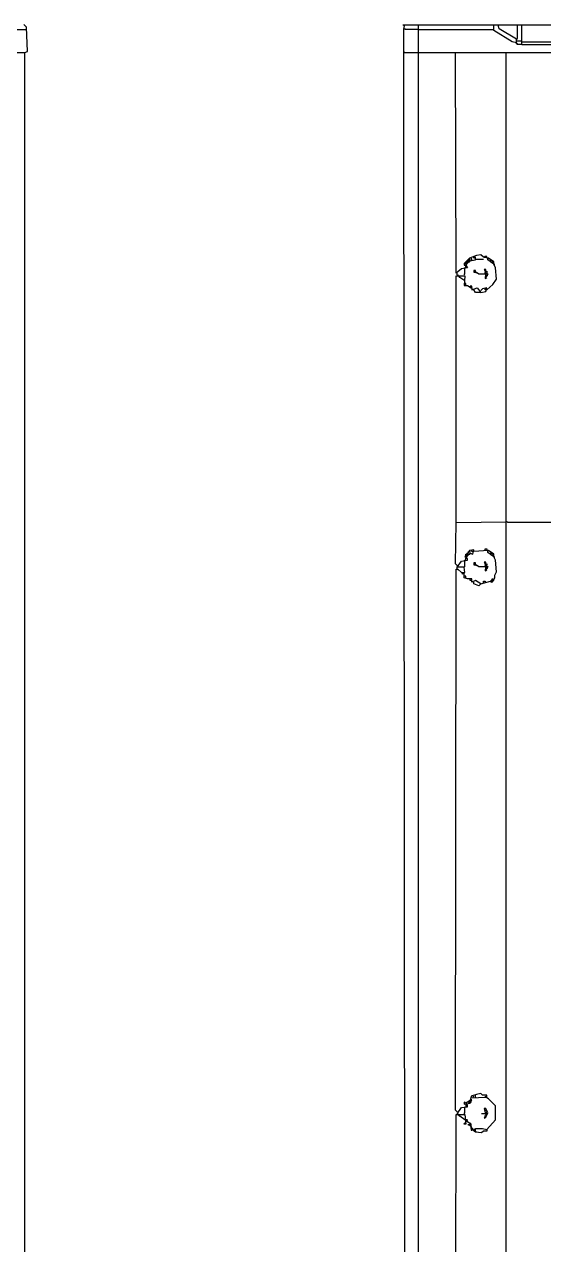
# Model space of a CAD drawing. Extents: x 3792242 to 5145247, y -1546315 to -1031918.
# Drawn here: x 3993451 to 3993871, y -1488775 to -1487791 of the extents above; entities that cross this region are included whole.
import ezdxf

# ---------------------------------------------------------------- set-up
doc = ezdxf.new("R2010")
doc.units = 0
doc.header["$MEASUREMENT"] = 0
doc.layers.add('ZZ-chladenie', color=133, linetype='CONTINUOUS')

msp = doc.modelspace()

# ---------------------------------------------------------------- linework, layer by layer
at = {"layer": 'ZZ-chladenie'}
for p, q in [((3993453.194, -1487792.724), (3993451.075, -1487790.604)), ((3993759.088, -1487791.311), (3993756.968, -1487791.311)), ((3993758.381, -1487792.017), (3993757.674, -1487791.311)), ((3993757.674, -1487794.137), (3993758.381, -1487792.017)), ((3994688.986, -1487790.604), (3993759.088, -1487791.311)), ((3993769.687, -1489480.108), (3993769.687, -1487790.604)), ((3993830.456, -1487791.311), (3993830.456, -1487790.604)), ((3993830.456, -1487795.551), (3993830.456, -1487791.311)), ((3993834.695, -1487794.137), (3993833.988, -1487791.311)), ((3993849.534, -1487801.91), (3993849.534, -1487790.604)), ((3993853.067, -1487806.856), (3993853.067, -1487790.604)), ((3993442.596, -1487794.844), (3993453.194, -1487794.844)), ((3993453.901, -1487812.509), (3993453.194, -1487792.724)), ((3993757.674, -1487811.803), (3993757.674, -1487794.137)), ((3993759.088, -1487794.844), (3993758.381, -1487794.137)), ((3993758.381, -1487794.137), (3993759.088, -1487794.137)), ((3993769.687, -1487794.844), (3993759.088, -1487794.844)), ((3993769.687, -1487794.844), (3993829.749, -1487794.844)), ((3993845.294, -1487804.737), (3993830.456, -1487795.551)), ((3993848.827, -1487802.617), (3993834.695, -1487794.137)), ((3993848.827, -1487802.617), (3993849.534, -1487801.91)), ((3993759.088, -1489479.401), (3993757.674, -1487811.803)), ((3993848.827, -1487805.443), (3993845.294, -1487804.737)), ((3993848.827, -1487806.15), (3993848.827, -1487802.617)), ((3993852.36, -1487804.03), (3993848.827, -1487804.03)), ((3993848.827, -1487805.443), (3993849.534, -1487806.15)), ((3993849.534, -1487806.856), (3993848.827, -1487806.15)), ((3993853.067, -1487806.856), (3993849.534, -1487806.856)), ((3993853.067, -1487804.737), (3993852.36, -1487804.03)), ((3993853.067, -1487804.737), (3994597.126, -1487804.737)), ((3993853.067, -1487806.856), (3994597.126, -1487807.563)), ((3993442.596, -1487813.216), (3993451.781, -1487813.216)), ((3993451.781, -1487813.216), (3993453.901, -1487812.509)), ((3993451.781, -1489480.108), (3993451.781, -1487813.216)), ((3993758.381, -1487813.216), (3993757.674, -1487812.509)), ((3993758.381, -1487813.216), (3993769.687, -1487813.216)), ((3993769.687, -1487813.216), (3993799.365, -1487813.216)), ((3993800.071, -1487991.282), (3993799.365, -1487813.216)), ((3993799.365, -1487813.216), (3993840.348, -1487813.216)), ((3993840.348, -1489380.476), (3993840.348, -1487813.216)), ((3993840.348, -1487813.216), (3994649.416, -1487813.216)), ((3993810.67, -1487979.269), (3993806.431, -1487983.509)), ((3993816.323, -1487977.149), (3993810.67, -1487979.269)), ((3993812.083, -1487979.269), (3993812.083, -1487978.562)), ((3993812.79, -1487979.976), (3993812.083, -1487979.269)), ((3993814.203, -1487979.269), (3993814.203, -1487977.856)), ((3993815.617, -1487978.562), (3993814.203, -1487979.269)), ((3993815.617, -1487980.682), (3993815.617, -1487978.562)), ((3993819.856, -1487976.443), (3993816.323, -1487977.149)), ((3993821.976, -1487978.562), (3993819.856, -1487976.443)), ((3993826.216, -1487979.269), (3993821.976, -1487978.562)), ((3993823.389, -1487977.856), (3993822.683, -1487978.562)), ((3993822.683, -1487978.562), (3993823.389, -1487978.562)), ((3993824.802, -1487977.856), (3993823.389, -1487977.856)), ((3993824.802, -1487979.269), (3993824.802, -1487977.856)), ((3993825.509, -1487980.682), (3993825.509, -1487979.269)), ((3993830.456, -1487982.096), (3993826.216, -1487979.269)), ((3993826.922, -1487979.976), (3993826.922, -1487979.269)), ((3993804.31, -1487987.748), (3993800.071, -1487991.282)), ((3993809.257, -1487987.042), (3993804.31, -1487987.748)), ((3993806.431, -1487983.509), (3993806.431, -1487984.922)), ((3993806.431, -1487984.922), (3993807.844, -1487984.922)), ((3993807.138, -1487983.509), (3993807.844, -1487982.802)), ((3993807.844, -1487984.215), (3993807.138, -1487983.509)), ((3993807.138, -1487987.042), (3993807.844, -1487986.335)), ((3993807.138, -1487991.988), (3993807.138, -1487987.042)), ((3993807.844, -1487984.922), (3993810.67, -1487981.389)), ((3993807.844, -1487982.802), (3993807.844, -1487982.096)), ((3993807.844, -1487982.096), (3993808.551, -1487982.096)), ((3993807.844, -1487984.922), (3993808.551, -1487984.215)), ((3993807.844, -1487986.335), (3993807.844, -1487984.922)), ((3993807.844, -1487984.922), (3993809.257, -1487987.042)), ((3993808.551, -1487982.096), (3993809.257, -1487981.389)), ((3993808.551, -1487983.509), (3993809.257, -1487982.802)), ((3993808.551, -1487984.215), (3993808.551, -1487983.509)), ((3993809.257, -1487981.389), (3993809.964, -1487980.682)), ((3993809.257, -1487982.802), (3993809.964, -1487982.096)), ((3993809.964, -1487980.682), (3993809.964, -1487979.976)), ((3993809.964, -1487979.976), (3993810.67, -1487979.976)), ((3993809.964, -1487982.096), (3993810.67, -1487982.096)), ((3993811.377, -1487980.682), (3993810.67, -1487979.976)), ((3993810.67, -1487981.389), (3993811.377, -1487980.682)), ((3993810.67, -1487981.389), (3993815.617, -1487980.682)), ((3993810.67, -1487982.096), (3993811.377, -1487981.389)), ((3993812.79, -1487981.389), (3993812.79, -1487979.976)), ((3993815.617, -1487989.162), (3993814.203, -1487989.162)), ((3993814.203, -1487989.162), (3993814.203, -1487990.575)), ((3993815.617, -1487979.976), (3993821.976, -1487979.976)), ((3993815.617, -1487990.575), (3993815.617, -1487989.162)), ((3993824.096, -1487988.455), (3993822.683, -1487988.455)), ((3993822.683, -1487988.455), (3993823.389, -1487989.869)), ((3993823.389, -1487991.282), (3993824.096, -1487988.455)), ((3993830.456, -1487984.215), (3993825.509, -1487980.682)), ((3993827.629, -1487981.389), (3993828.335, -1487980.682)), ((3993828.335, -1487982.096), (3993827.629, -1487981.389)), ((3993828.335, -1487980.682), (3993829.042, -1487981.389)), ((3993828.335, -1487982.802), (3993828.335, -1487982.096)), ((3993829.042, -1487982.802), (3993828.335, -1487982.802)), ((3993829.749, -1487981.389), (3993829.042, -1487981.389)), ((3993829.749, -1487982.096), (3993829.749, -1487981.389)), ((3993830.456, -1487982.802), (3993829.749, -1487982.096)), ((3993829.749, -1487983.509), (3993830.456, -1487982.802)), ((3993830.456, -1487984.215), (3993829.749, -1487983.509)), ((3993830.456, -1487984.215), (3993830.456, -1487982.096)), ((3993830.456, -1487984.215), (3993831.162, -1487984.215)), ((3993831.869, -1487987.042), (3993830.456, -1487984.215)), ((3993832.575, -1487996.228), (3993831.869, -1487987.042)), ((3993800.071, -1488192.665), (3993800.071, -1487993.401)), ((3993800.071, -1487993.401), (3993807.138, -1487993.401)), ((3993800.778, -1487992.695), (3993800.778, -1487991.282)), ((3993802.897, -1487994.814), (3993801.484, -1487992.695)), ((3993807.138, -1487997.641), (3993802.897, -1487994.814)), ((3993806.431, -1487992.695), (3993807.138, -1487991.988)), ((3993807.138, -1487993.401), (3993806.431, -1488001.174)), ((3993814.203, -1487990.575), (3993816.323, -1487990.575)), ((3993815.617, -1487990.575), (3993816.323, -1487991.282)), ((3993816.323, -1487990.575), (3993818.443, -1487991.988)), ((3993818.443, -1487991.988), (3993825.509, -1487991.988)), ((3993823.389, -1487989.869), (3993824.802, -1487989.869)), ((3993824.802, -1487991.282), (3993823.389, -1487991.282)), ((3993824.802, -1487994.108), (3993823.389, -1487994.108)), ((3993823.389, -1487994.108), (3993823.389, -1487995.521)), ((3993823.389, -1487995.521), (3993824.802, -1487994.814)), ((3993824.096, -1487993.401), (3993824.096, -1487992.695)), ((3993824.096, -1487992.695), (3993824.802, -1487993.401)), ((3993824.802, -1487993.401), (3993824.096, -1487993.401)), ((3993824.802, -1487989.869), (3993824.802, -1487991.282)), ((3993825.509, -1487991.988), (3993824.802, -1487994.108)), ((3993829.749, -1488000.467), (3993832.575, -1487996.228)), ((3993807.138, -1487999.761), (3993806.431, -1487999.761)), ((3993806.431, -1488001.174), (3993809.257, -1488001.174)), ((3993807.844, -1487999.761), (3993807.138, -1487999.761)), ((3993807.844, -1488001.174), (3993807.844, -1487999.761)), ((3993809.257, -1488001.174), (3993812.083, -1488003.294)), ((3993812.79, -1488001.88), (3993811.377, -1488001.88)), ((3993811.377, -1488001.88), (3993811.377, -1488002.587)), ((3993811.377, -1488002.587), (3993811.377, -1488003.294)), ((3993812.083, -1488003.294), (3993812.79, -1488003.294)), ((3993812.79, -1488003.294), (3993812.79, -1488001.88)), ((3993812.79, -1488003.294), (3993812.79, -1488004.707)), ((3993812.79, -1488004.707), (3993817.03, -1488003.294)), ((3993815.617, -1488006.827), (3993814.203, -1488004.707)), ((3993819.856, -1488006.827), (3993815.617, -1488006.827)), ((3993817.03, -1488003.294), (3993819.856, -1488006.827)), ((3993821.269, -1488004), (3993819.856, -1488005.414)), ((3993819.856, -1488006.827), (3993824.096, -1488006.12)), ((3993824.802, -1488003.294), (3993821.269, -1488004)), ((3993823.389, -1488004.707), (3993823.389, -1488003.294)), ((3993824.802, -1488004.707), (3993823.389, -1488004.707)), ((3993824.096, -1488006.12), (3993824.802, -1488003.294)), ((3993824.802, -1488004.707), (3993829.749, -1488000.467)), ((3993799.365, -1488225.876), (3993800.071, -1488192.665)), ((3993800.071, -1488192.665), (3993840.348, -1488191.959)), ((3993841.054, -1488191.959), (3993840.348, -1488191.959)), ((3993841.761, -1488192.665), (3993841.054, -1488191.959)), ((3994316.603, -1488192.665), (3993841.761, -1488192.665)), ((3993810.67, -1488215.277), (3993807.138, -1488220.223)), ((3993809.964, -1488216.69), (3993809.964, -1488215.984)), ((3993809.964, -1488215.984), (3993810.67, -1488215.984)), ((3993814.203, -1488214.57), (3993810.67, -1488215.277)), ((3993810.67, -1488215.984), (3993811.377, -1488216.69)), ((3993812.79, -1488215.984), (3993812.79, -1488214.57)), ((3993814.203, -1488215.984), (3993812.79, -1488215.984)), ((3993813.497, -1488218.103), (3993814.203, -1488214.57)), ((3993826.216, -1488215.277), (3993814.203, -1488215.984)), ((3993823.389, -1488215.277), (3993823.389, -1488213.864)), ((3993823.389, -1488213.864), (3993824.802, -1488213.864)), ((3993824.802, -1488213.864), (3993824.802, -1488215.277)), ((3993825.509, -1488216.69), (3993825.509, -1488215.277)), ((3993830.456, -1488218.103), (3993826.216, -1488215.277)), ((3993826.922, -1488215.984), (3993826.922, -1488215.277)), ((3993800.778, -1488227.289), (3993799.365, -1488225.876)), ((3993800.778, -1488228.702), (3993804.31, -1488223.756)), ((3993804.31, -1488223.756), (3993809.257, -1488223.05)), ((3993807.138, -1488220.223), (3993807.844, -1488220.223)), ((3993807.138, -1488223.05), (3993807.844, -1488222.343)), ((3993807.138, -1488227.995), (3993807.138, -1488223.05)), ((3993807.844, -1488218.81), (3993807.844, -1488218.103)), ((3993807.844, -1488218.103), (3993808.551, -1488218.103)), ((3993807.844, -1488221.636), (3993809.257, -1488219.516)), ((3993807.844, -1488220.223), (3993808.551, -1488220.223)), ((3993807.844, -1488222.343), (3993807.844, -1488221.636)), ((3993809.257, -1488221.636), (3993807.844, -1488221.636)), ((3993808.551, -1488218.103), (3993809.257, -1488217.397)), ((3993808.551, -1488219.516), (3993809.257, -1488218.81)), ((3993808.551, -1488220.223), (3993808.551, -1488219.516)), ((3993809.257, -1488217.397), (3993809.964, -1488216.69)), ((3993809.257, -1488219.516), (3993811.377, -1488217.397)), ((3993809.257, -1488218.81), (3993809.964, -1488218.103)), ((3993809.257, -1488223.05), (3993809.257, -1488221.636)), ((3993809.964, -1488218.103), (3993811.377, -1488218.103)), ((3993811.377, -1488217.397), (3993813.497, -1488218.103)), ((3993815.617, -1488225.169), (3993814.203, -1488225.169)), ((3993814.203, -1488225.169), (3993814.203, -1488226.582)), ((3993815.617, -1488226.582), (3993815.617, -1488225.169)), ((3993824.096, -1488224.463), (3993822.683, -1488224.463)), ((3993822.683, -1488224.463), (3993823.389, -1488225.876)), ((3993823.389, -1488227.289), (3993824.096, -1488224.463)), ((3993823.389, -1488225.876), (3993824.802, -1488225.876)), ((3993824.802, -1488225.876), (3993824.802, -1488227.289)), ((3993830.456, -1488220.223), (3993825.509, -1488216.69)), ((3993827.629, -1488217.397), (3993828.335, -1488216.69)), ((3993828.335, -1488218.103), (3993827.629, -1488217.397)), ((3993828.335, -1488216.69), (3993829.042, -1488217.397)), ((3993828.335, -1488218.81), (3993828.335, -1488218.103)), ((3993829.042, -1488218.81), (3993828.335, -1488218.81)), ((3993829.749, -1488217.397), (3993829.042, -1488217.397)), ((3993829.749, -1488218.103), (3993829.749, -1488217.397)), ((3993830.456, -1488218.81), (3993829.749, -1488218.103)), ((3993829.749, -1488219.516), (3993830.456, -1488218.81)), ((3993830.456, -1488220.223), (3993829.749, -1488219.516)), ((3993830.456, -1488220.223), (3993830.456, -1488218.103)), ((3993830.456, -1488220.223), (3993831.162, -1488220.223)), ((3993831.869, -1488223.05), (3993830.456, -1488220.223)), ((3993832.575, -1488232.235), (3993831.869, -1488223.05)), ((3993799.365, -1488666.8), (3993800.071, -1488230.116)), ((3993800.071, -1488230.116), (3993801.484, -1488230.116)), ((3993800.778, -1488230.116), (3993800.778, -1488228.702)), ((3993806.431, -1488228.702), (3993800.778, -1488228.702)), ((3993800.778, -1488230.116), (3993801.484, -1488230.822)), ((3993801.484, -1488230.116), (3993804.31, -1488232.942)), ((3993804.31, -1488232.942), (3993807.138, -1488232.942)), ((3993805.017, -1488234.355), (3993805.017, -1488232.942)), ((3993806.431, -1488233.649), (3993805.017, -1488234.355)), ((3993806.431, -1488228.702), (3993807.138, -1488227.995)), ((3993807.138, -1488232.942), (3993806.431, -1488228.702)), ((3993806.431, -1488237.182), (3993806.431, -1488233.649)), ((3993814.203, -1488226.582), (3993816.323, -1488226.582)), ((3993815.617, -1488226.582), (3993816.323, -1488227.289)), ((3993816.323, -1488226.582), (3993818.443, -1488227.995)), ((3993818.443, -1488227.995), (3993825.509, -1488227.995)), ((3993824.802, -1488227.289), (3993823.389, -1488227.289)), ((3993824.802, -1488230.116), (3993823.389, -1488230.116)), ((3993823.389, -1488230.116), (3993823.389, -1488231.529)), ((3993823.389, -1488231.529), (3993824.802, -1488230.822)), ((3993824.096, -1488229.409), (3993824.096, -1488228.702)), ((3993824.096, -1488228.702), (3993824.802, -1488229.409)), ((3993824.802, -1488229.409), (3993824.096, -1488229.409)), ((3993825.509, -1488227.995), (3993824.802, -1488230.116)), ((3993831.162, -1488235.062), (3993832.575, -1488232.235)), ((3993831.162, -1488237.182), (3993831.162, -1488235.062)), ((3993809.257, -1488237.888), (3993806.431, -1488237.182)), ((3993807.844, -1488235.768), (3993807.138, -1488235.768)), ((3993807.844, -1488237.182), (3993807.844, -1488235.768)), ((3993812.79, -1488237.888), (3993809.257, -1488237.888)), ((3993811.377, -1488239.302), (3993811.377, -1488238.595)), ((3993812.79, -1488239.302), (3993811.377, -1488239.302)), ((3993812.79, -1488240.715), (3993812.79, -1488237.888)), ((3993815.617, -1488239.302), (3993812.79, -1488240.715)), ((3993814.203, -1488242.128), (3993814.203, -1488240.715)), ((3993818.443, -1488243.541), (3993814.203, -1488242.128)), ((3993819.856, -1488242.128), (3993815.617, -1488239.302)), ((3993819.856, -1488242.128), (3993818.443, -1488243.541)), ((3993819.856, -1488242.128), (3993819.149, -1488241.421)), ((3993819.856, -1488242.128), (3993827.629, -1488240.008)), ((3993821.976, -1488241.421), (3993821.976, -1488240.008)), ((3993821.976, -1488240.008), (3993823.389, -1488240.008)), ((3993823.389, -1488240.008), (3993823.389, -1488240.715)), ((3993827.629, -1488240.008), (3993829.749, -1488237.888)), ((3993827.629, -1488240.008), (3993828.335, -1488239.302)), ((3993827.629, -1488240.008), (3993827.629, -1488240.715)), ((3993827.629, -1488240.008), (3993829.042, -1488240.715)), ((3993828.335, -1488239.302), (3993829.042, -1488240.008)), ((3993829.042, -1488240.715), (3993831.162, -1488237.182)), ((3993829.042, -1488238.595), (3993829.042, -1488237.888)), ((3993829.042, -1488237.888), (3993829.749, -1488237.888)), ((3993829.042, -1488240.008), (3993829.749, -1488239.302)), ((3993829.749, -1488239.302), (3993830.456, -1488239.302)), ((3993830.456, -1488239.302), (3993830.456, -1488238.595)), ((3993811.377, -1488659.028), (3993807.844, -1488661.147)), ((3993810.67, -1488659.734), (3993811.377, -1488659.028)), ((3993812.083, -1488655.494), (3993811.377, -1488659.028)), ((3993811.377, -1488659.028), (3993811.377, -1488658.321)), ((3993811.377, -1488658.321), (3993812.083, -1488658.321)), ((3993811.377, -1488661.147), (3993812.79, -1488658.321)), ((3993816.323, -1488654.081), (3993812.083, -1488655.494)), ((3993812.083, -1488656.908), (3993824.096, -1488656.201)), ((3993812.79, -1488658.321), (3993812.083, -1488658.321)), ((3993813.497, -1488656.201), (3993814.203, -1488655.494)), ((3993815.617, -1488656.201), (3993815.617, -1488654.788)), ((3993815.617, -1488656.201), (3993815.617, -1488656.908)), ((3993819.856, -1488653.375), (3993816.323, -1488654.081)), ((3993821.269, -1488654.788), (3993819.856, -1488653.375)), ((3993824.802, -1488654.788), (3993821.269, -1488654.788)), ((3993824.096, -1488656.201), (3993823.389, -1488655.494)), ((3993824.802, -1488656.908), (3993824.802, -1488654.788)), ((3993826.216, -1488657.615), (3993824.802, -1488656.908)), ((3993831.869, -1488663.267), (3993826.216, -1488657.615)), ((3993800.778, -1488668.214), (3993799.365, -1488666.8)), ((3993800.778, -1488669.627), (3993804.31, -1488664.68)), ((3993804.31, -1488664.68), (3993809.257, -1488663.974)), ((3993807.844, -1488661.147), (3993806.431, -1488660.441)), ((3993806.431, -1488660.441), (3993806.431, -1488661.854)), ((3993806.431, -1488661.854), (3993811.377, -1488661.147)), ((3993806.431, -1488669.627), (3993807.138, -1488668.92)), ((3993807.138, -1488668.92), (3993807.138, -1488663.974)), ((3993809.257, -1488662.56), (3993807.844, -1488662.56)), ((3993807.844, -1488662.56), (3993807.844, -1488663.974)), ((3993809.964, -1488660.441), (3993809.257, -1488660.441)), ((3993809.257, -1488663.974), (3993809.257, -1488662.56)), ((3993809.964, -1488660.441), (3993810.67, -1488659.734)), ((3993809.964, -1488660.441), (3993810.67, -1488661.147)), ((3993810.67, -1488661.147), (3993811.377, -1488660.441)), ((3993811.377, -1488660.441), (3993812.083, -1488660.441)), ((3993812.083, -1488660.441), (3993812.083, -1488659.734)), ((3993824.096, -1488665.387), (3993822.683, -1488665.387)), ((3993822.683, -1488665.387), (3993824.096, -1488671.04)), ((3993824.096, -1488666.8), (3993823.389, -1488666.8)), ((3993823.389, -1488666.8), (3993824.096, -1488666.8)), ((3993825.509, -1488668.92), (3993824.096, -1488665.387)), ((3993824.802, -1488668.92), (3993824.096, -1488668.214)), ((3993824.096, -1488669.627), (3993824.802, -1488668.92)), ((3993824.096, -1488672.453), (3993825.509, -1488668.92)), ((3993831.869, -1488674.573), (3993831.869, -1488663.267)), ((3993799.365, -1489107.018), (3993800.071, -1488670.333)), ((3993800.071, -1488670.333), (3993807.138, -1488670.333)), ((3993802.897, -1488671.746), (3993801.484, -1488669.627)), ((3993807.138, -1488674.573), (3993802.897, -1488671.746)), ((3993806.431, -1488678.106), (3993807.138, -1488676.693)), ((3993807.844, -1488678.106), (3993806.431, -1488678.106)), ((3993807.138, -1488670.333), (3993807.844, -1488678.106)), ((3993809.257, -1488674.573), (3993807.138, -1488674.573)), ((3993808.551, -1488675.986), (3993809.257, -1488674.573)), ((3993812.083, -1488678.106), (3993808.551, -1488675.986)), ((3993809.964, -1488678.812), (3993809.964, -1488678.106)), ((3993812.083, -1488680.226), (3993809.964, -1488678.106)), ((3993810.67, -1488678.812), (3993809.964, -1488678.812)), ((3993811.377, -1488677.399), (3993810.67, -1488677.399)), ((3993811.377, -1488678.106), (3993811.377, -1488677.399)), ((3993812.083, -1488678.812), (3993811.377, -1488678.106)), ((3993811.377, -1488679.519), (3993812.083, -1488678.812)), ((3993812.083, -1488681.639), (3993812.083, -1488678.106)), ((3993824.096, -1488669.627), (3993820.563, -1488669.627)), ((3993824.096, -1488671.04), (3993822.683, -1488673.16)), ((3993822.683, -1488673.16), (3993824.096, -1488672.453)), ((3993823.389, -1488671.746), (3993823.389, -1488671.04)), ((3993824.096, -1488672.453), (3993823.389, -1488671.746)), ((3993824.802, -1488682.346), (3993831.869, -1488674.573)), ((3993812.083, -1488680.226), (3993811.377, -1488679.519)), ((3993812.083, -1488680.226), (3993812.79, -1488680.226)), ((3993812.083, -1488681.639), (3993812.083, -1488683.052)), ((3993813.497, -1488681.639), (3993812.083, -1488681.639)), ((3993812.083, -1488683.052), (3993812.79, -1488683.052)), ((3993813.497, -1488683.052), (3993813.497, -1488681.639)), ((3993815.617, -1488684.465), (3993813.497, -1488683.052)), ((3993815.617, -1488682.346), (3993814.203, -1488682.346)), ((3993814.203, -1488682.346), (3993814.203, -1488683.052)), ((3993815.617, -1488683.759), (3993815.617, -1488681.639)), ((3993815.617, -1488681.639), (3993821.269, -1488681.639)), ((3993815.617, -1488683.759), (3993816.323, -1488684.465)), ((3993820.563, -1488685.172), (3993815.617, -1488684.465)), ((3993821.976, -1488683.759), (3993820.563, -1488685.172)), ((3993821.269, -1488681.639), (3993824.802, -1488682.346)), ((3993824.802, -1488683.759), (3993821.976, -1488683.759)), ((3993824.802, -1488682.346), (3993824.802, -1488683.759))]:
    msp.add_line(p, q, dxfattribs=at)

doc.saveas('drawing.dxf')
